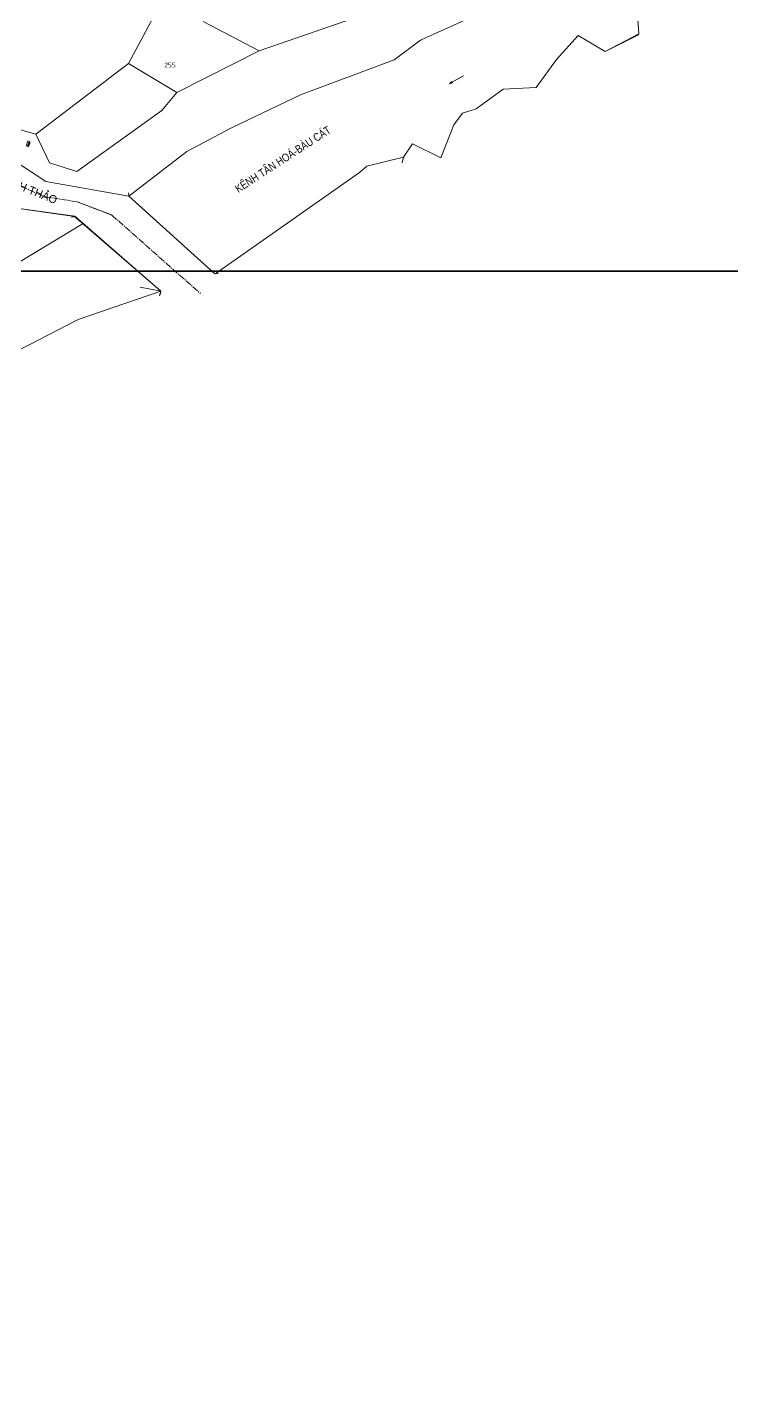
# Model space of a CAD drawing. Header units: inches. Extents: x 595615 to 1194060, y 1190840 to 2385448.
# Drawn here: x 596775.9 to 596863.9, y 1191500.4 to 1191671.1 of the extents above; entities that cross this region are included whole.
import ezdxf
from ezdxf.enums import TextEntityAlignment as Align

# ---------------------------------------------------------------- set-up
doc = ezdxf.new("R2010")
doc.units = ezdxf.units.IN
doc.header["$MEASUREMENT"] = 0
doc.linetypes.add('CENTER2', pattern=[1.125, 0.75, -0.125, 0.125, -0.125])
doc.layers.get('Defpoints').update_dxf_attribs({"color": 1})
for name, color, linetype, lineweight in [('Chitiet', 4, 'Continuous', 9), ('Nen tim duong', 9, 'CENTER2', 0), ('Nen_HTHANH-TP', 9, 'Continuous', 0), ('Nen_SN-HTHANH-TP_new', 7, 'Continuous', 0), ('Text_DiaDanh', 9, 'Continuous', 0), ('Text_GiaoThong', 142, 'Continuous', 0)]:
    doc.layers.add(name, color=color, linetype=linetype, lineweight=lineweight)
doc.styles.add('Dia Danh', font='VHELVCN_0.TTF', dxfattribs={"height": 1})
doc.styles.add('Giao Thong', font='VAPTIMN_0.TTF', dxfattribs={"height": 1})
doc.styles.add('Sonha_QTB', font='isocp.shx', dxfattribs={"height": 0.6, "bigfont": 'bigfont.shx'})

# ---------------------------------------------------------------- blocks, each defined once
blk = doc.blocks.new('BIT')
at = {"layer": 'Chitiet', "ltscale": 100}
for p, q in [((0.35, 0), (-0.35, 0)), ((-0.3, -0.16), (-0.35, -0.21)), ((0.35, -0.16), (-0.35, -0.16)), ((-0.18, -0.16), (-0.34, -0.33)), ((-0.06, -0.16), (-0.22, -0.33)), ((0.07, -0.16), (-0.09, -0.33)), ((0.19, -0.16), (0.03, -0.33)), ((0.32, -0.16), (0.15, -0.33)), ((0.35, -0.25), (0.28, -0.33))]:
    blk.add_line(p, q, dxfattribs=at)

msp = doc.modelspace()

# ---------------------------------------------------------------- linework, layer by layer
at = {"layer": 'Defpoints'}
for points in [[(597361.233, 1191640.651), (597361.233, 1192441.604), (596228.852, 1192441.604), (596228.852, 1191640.651)], [(597361.233, 1190839.699), (597361.233, 1191640.651), (596228.852, 1191640.651), (596228.852, 1190839.699)]]:
    msp.add_lwpolyline(points, close=True, dxfattribs=at)
at = {"layer": 'Nen tim duong'}
for p, q in [((596769.971, 1191653.525), (596777.904, 1191649.961)), ((596769.971, 1191653.525), (596777.904, 1191649.961)), ((596777.904, 1191649.961), (596782.115, 1191649.294)), ((596777.904, 1191649.961), (596782.115, 1191649.294)), ((596782.115, 1191649.294), (596786.446, 1191647.638)), ((596782.115, 1191649.294), (596786.446, 1191647.608)), ((596782.165, 1191649.274), (596786.446, 1191647.638)), ((596786.446, 1191647.608), (596797.494, 1191637.827))]:
    msp.add_line(p, q, dxfattribs=at)
at = {"layer": 'Nen_HTHANH-TP', "linetype": 'Continuous'}
for p, q in [((596788.501, 1191666.61), (596792.804, 1191674.643)), ((596804.819, 1191668.183), (596824.764, 1191675.079)), ((596852.106, 1191672.691), (596852.238, 1191670.281)), ((596852.106, 1191672.691), (596852.238, 1191670.281)), ((596797.826, 1191671.847), (596804.819, 1191668.183)), ((596830.876, 1191672.184), (596824.968, 1191669.509)), ((596824.968, 1191669.509), (596830.876, 1191672.184)), ((596824.968, 1191669.509), (596821.69, 1191667.036)), ((596821.69, 1191667.036), (596824.968, 1191669.509)), ((596844.678, 1191670.095), (596841.99, 1191667.083)), ((596844.678, 1191670.095), (596841.99, 1191667.083)), ((596848.059, 1191668.078), (596844.678, 1191670.095)), ((596848.059, 1191668.078), (596844.678, 1191670.095)), ((596852.238, 1191670.281), (596848.059, 1191668.078)), ((596852.118, 1191670.151), (596848.059, 1191668.078)), ((596852.238, 1191670.281), (596852.118, 1191670.151)), ((596804.819, 1191668.183), (596794.523, 1191662.974)), ((596788.501, 1191666.61), (596776.928, 1191657.74)), ((596794.523, 1191662.974), (596788.501, 1191666.61)), ((596821.69, 1191667.036), (596809.994, 1191662.687)), ((596809.994, 1191662.687), (596821.69, 1191667.036)), ((596841.99, 1191667.083), (596839.423, 1191663.581)), ((596841.99, 1191667.083), (596839.423, 1191663.581)), ((596828.601, 1191664.056), (596828.883, 1191664.334)), ((596828.601, 1191664.056), (596828.988, 1191664.162)), ((596828.858, 1191664.198), (596830.33, 1191665.064)), ((596830.333, 1191665.043), (596828.858, 1191664.198)), ((596828.858, 1191664.198), (596828.883, 1191664.334)), ((596828.988, 1191664.162), (596828.858, 1191664.198)), ((596830.333, 1191665.043), (596830.33, 1191665.064)), ((596792.645, 1191660.733), (596794.523, 1191662.974)), ((596809.994, 1191662.687), (596801.367, 1191658.56)), ((596801.367, 1191658.56), (596809.994, 1191662.687)), ((596835.303, 1191663.397), (596831.915, 1191660.915)), ((596835.303, 1191663.397), (596831.915, 1191660.915)), ((596839.423, 1191663.581), (596835.303, 1191663.397)), ((596839.423, 1191663.581), (596835.303, 1191663.397)), ((596761.164, 1191662.168), (596776.928, 1191657.74)), ((596782.061, 1191653.084), (596792.645, 1191660.733)), ((596831.915, 1191660.915), (596830.206, 1191660.393)), ((596831.915, 1191660.915), (596830.206, 1191660.393)), ((596829.137, 1191658.912), (596827.52, 1191654.781)), ((596829.137, 1191658.912), (596827.52, 1191654.781)), ((596830.206, 1191660.393), (596829.137, 1191658.912)), ((596830.206, 1191660.393), (596829.137, 1191658.912)), ((596776.928, 1191657.74), (596778.641, 1191654.192)), ((596801.367, 1191658.56), (596795.789, 1191655.585)), ((596795.789, 1191655.585), (596801.367, 1191658.56)), ((596795.789, 1191655.585), (596788.534, 1191650.01)), ((596788.534, 1191650.01), (596795.789, 1191655.585)), ((596823.959, 1191656.528), (596822.85, 1191654.887)), ((596823.959, 1191656.528), (596822.85, 1191654.887)), ((596827.52, 1191654.781), (596823.959, 1191656.528)), ((596827.52, 1191654.781), (596823.959, 1191656.528)), ((596774.25, 1191654.438), (596778.162, 1191651.851)), ((596778.641, 1191654.192), (596782.061, 1191653.084)), ((596817.372, 1191652.983), (596818.261, 1191653.774)), ((596818.261, 1191653.774), (596817.372, 1191652.983)), ((596818.261, 1191653.774), (596822.85, 1191654.887)), ((596822.85, 1191654.887), (596818.261, 1191653.774)), ((596822.85, 1191654.887), (596822.691, 1191654.187)), ((596817.372, 1191652.983), (596799.432, 1191640.378)), ((596778.162, 1191651.851), (596788.534, 1191650.01)), ((596788.534, 1191650.01), (596778.162, 1191651.851)), ((596788.514, 1191650.41), (596788.534, 1191650.01)), ((596781.796, 1191647.504), (596773.335, 1191648.657)), ((596781.756, 1191647.464), (596773.335, 1191648.657)), ((596788.534, 1191650.01), (596788.524, 1191650.17)), ((596788.534, 1191650.17), (596788.534, 1191650.01)), ((596788.534, 1191650.01), (596799.282, 1191640.318)), ((596788.534, 1191650.01), (596788.534, 1191650.01)), ((596788.534, 1191650.01), (596799.282, 1191640.318)), ((596799.282, 1191640.318), (596788.534, 1191650.01)), ((596799.282, 1191640.318), (596789.335, 1191649.28)), ((596799.282, 1191640.318), (596789.335, 1191649.28)), ((596781.796, 1191647.504), (596775.875, 1191648.309)), ((596781.366, 1191647.374), (596781.756, 1191647.464)), ((596781.416, 1191647.384), (596781.796, 1191647.504)), ((596781.596, 1191647.424), (596781.756, 1191647.464)), ((596781.646, 1191647.464), (596781.796, 1191647.504)), ((596781.756, 1191647.464), (596792.524, 1191638.113)), ((596781.756, 1191647.464), (596792.524, 1191638.113)), ((596781.796, 1191647.504), (596792.524, 1191638.113)), ((596781.796, 1191647.504), (596792.524, 1191638.113)), ((596769.633, 1191638.654), (596782.847, 1191646.595)), ((596782.847, 1191646.595), (596769.633, 1191638.654)), ((596799.282, 1191640.318), (596799.662, 1191640.459)), ((596799.282, 1191640.318), (596799.592, 1191640.409)), ((596799.432, 1191640.378), (596799.282, 1191640.318)), ((596799.682, 1191640.339), (596799.282, 1191640.318)), ((596799.282, 1191640.318), (596799.442, 1191640.328)), ((596789.943, 1191638.641), (596792.524, 1191638.113)), ((596782.206, 1191634.605), (596792.524, 1191638.113)), ((596782.206, 1191634.605), (596792.524, 1191638.113)), ((596792.524, 1191638.113), (596792.384, 1191637.563)), ((596792.524, 1191638.113), (596792.444, 1191637.713)), ((596792.524, 1191638.113), (596792.444, 1191637.843)), ((596792.524, 1191638.113), (596792.484, 1191637.953)), ((596797.874, 1191637.537), (596797.874, 1191637.537)), ((596764.634, 1191625.52), (596782.206, 1191634.605)), ((596764.634, 1191625.52), (596782.206, 1191634.605))]:
    msp.add_line(p, q, dxfattribs=at)

# ---------------------------------------------------------------- block references
at = {"layer": 'Chitiet', "rotation": 73.02657957471892}
msp.add_blockref('BIT', (596775.824, 1191656.595), dxfattribs=at)

# ---------------------------------------------------------------- texts
at = {"layer": 'Nen_SN-HTHANH-TP_new', "style": 'Sonha_QTB'}
msp.add_text('255', height=0.6, rotation=0.04623, dxfattribs=at).set_placement((596793.683, 1191666.394), align=Align.MIDDLE)
at = {"layer": 'Text_DiaDanh', "linetype": 'Continuous', "style": 'Dia Danh'}
msp.add_text('KEÂNH TAÂN HOAÙ-BAØU CAÙT', height=1, rotation=33.13895, dxfattribs=at).set_placement((596807.716, 1191654.722), align=Align.MIDDLE)
at = {"layer": 'Text_GiaoThong', "linetype": 'Continuous', "style": 'Giao Thong'}
msp.add_text('Ñ.TRÒNH ÑÌNH THAÛO', height=1, rotation=337.90043, dxfattribs=at).set_placement((596773.448, 1191651.969), align=Align.MIDDLE)

doc.saveas('drawing.dxf')
